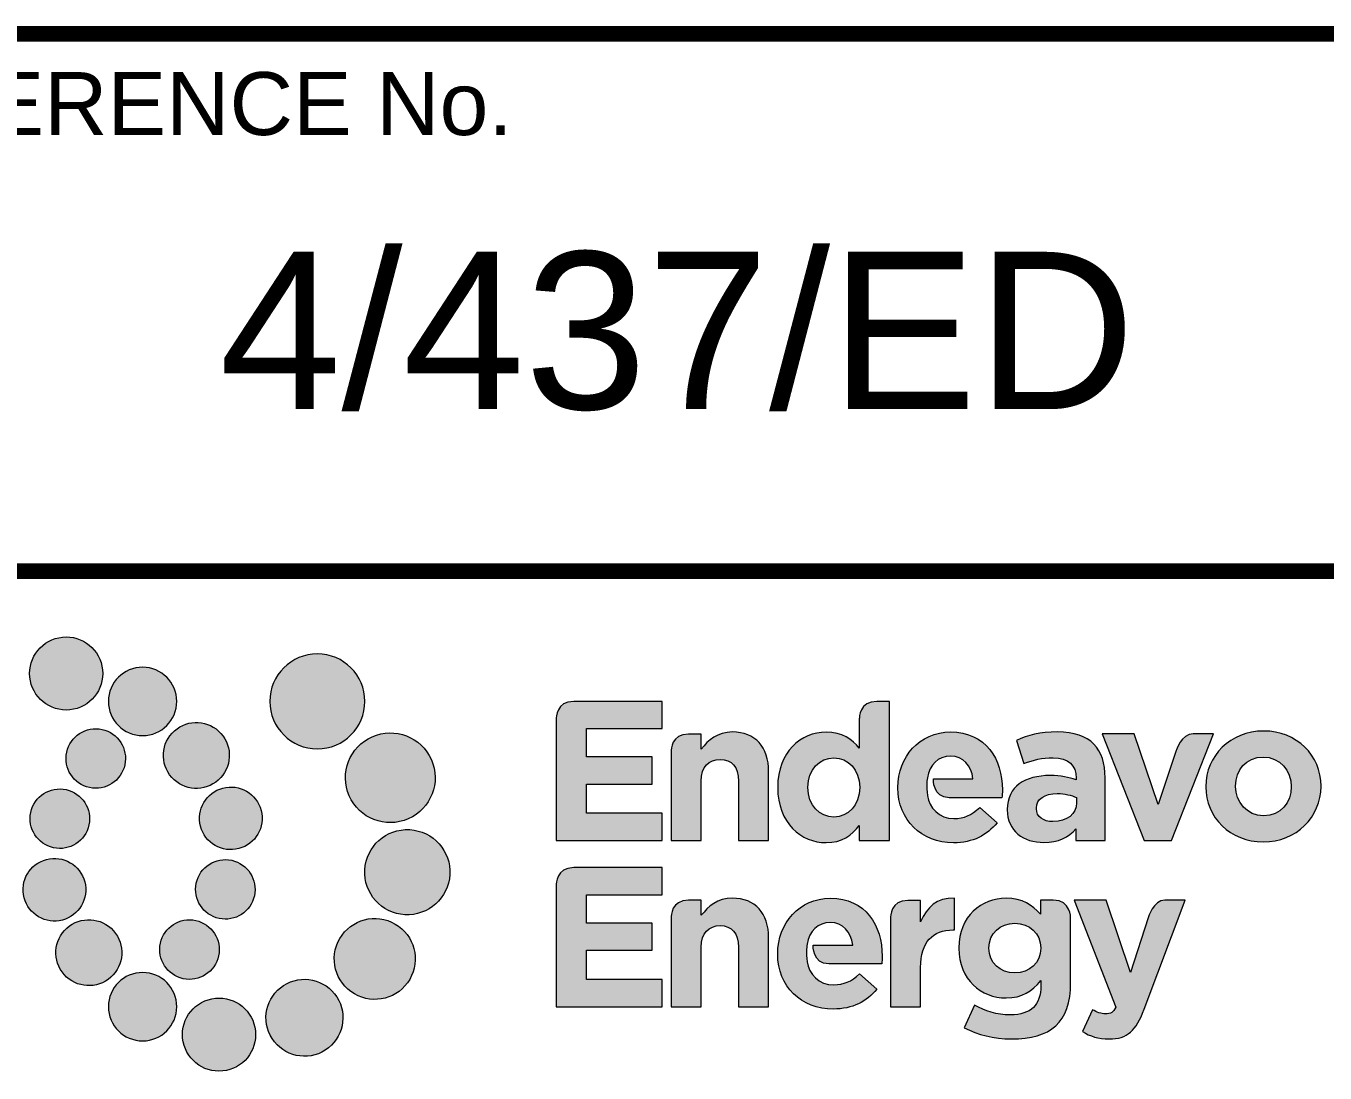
# Paper-space layout 'Duct (2)' of a CAD drawing. Header units: metres. Extents: x 5 to 810, y -4 to 572.
# Drawn here: x 744.94 to 786.24, y 30.49 to 63.77 of the extents above; entities that cross this region are included whole.
import ezdxf
from ezdxf.enums import TextEntityAlignment as Align

# ---------------------------------------------------------------- set-up
doc = ezdxf.new("R2010")
doc.units = ezdxf.units.M
doc.header["$LTSCALE"] = 0.7
for name, color, linetype in [('_User Miscellaneous1', 3, 'Continuous'), ('Notes', 7, 'Continuous'), ('SupportsUG_SP_EXT', 7, 'Continuous')]:
    doc.layers.add(name, color=color, linetype=linetype)
doc.styles.add('ARIAL', font='arial.ttf', dxfattribs={"height": 2})
doc.styles.add('iecISOCP', font='isocp.shx')
doc.styles.get("Standard").update_dxf_attribs({"font": 'arial.ttf'})

# ---------------------------------------------------------------- blocks, each defined once
blk = doc.blocks.new('A1_FRAME_TITLE')
at = {"layer": '_User Miscellaneous1'}
h = blk.add_hatch(color=256, dxfattribs=at)
edge = h.paths.add_edge_path()
edge.add_spline(control_points=[(756.454, 45.694), (756.388, 46.333), (755.819, 46.798), (755.182, 46.733), (754.542, 46.668), (754.077, 46.099), (754.143, 45.462), (754.206, 44.823), (754.776, 44.357), (755.414, 44.421), (756.056, 44.486), (756.52, 45.055), (756.454, 45.694)], knot_values=[0, 0, 0, 0, 1, 1, 1, 2, 2, 2, 3, 3, 3, 4, 4, 4, 4], degree=3, periodic=0)
h = blk.add_hatch(color=256, dxfattribs=at)
edge = h.paths.add_edge_path()
edge.add_spline(control_points=[(764.795, 44.689), (764.795, 43.855), (764.119, 43.179), (763.285, 43.179), (762.45, 43.179), (761.774, 43.855), (761.774, 44.689), (761.774, 45.523), (762.45, 46.2), (763.285, 46.2), (764.119, 46.2), (764.795, 45.523), (764.795, 44.689)], knot_values=[0, 0, 0, 0, 1, 1, 1, 2, 2, 2, 3, 3, 3, 4, 4, 4, 4], degree=3, periodic=0)
h = blk.add_hatch(color=256, dxfattribs=at)
edge = h.paths.add_edge_path()
edge.add_spline(control_points=[(758.815, 44.689), (758.815, 44.089), (758.328, 43.603), (757.728, 43.603), (757.128, 43.603), (756.642, 44.089), (756.642, 44.689), (756.642, 45.289), (757.128, 45.776), (757.728, 45.776), (758.328, 45.776), (758.815, 45.289), (758.815, 44.689)], knot_values=[0, 0, 0, 0, 1, 1, 1, 2, 2, 2, 3, 3, 3, 4, 4, 4, 4], degree=3, periodic=0)
edge = h.paths.add_edge_path()
edge.add_spline(control_points=[(756.439, 43.798), (755.927, 43.908), (755.425, 43.584), (755.315, 43.074), (755.204, 42.564), (755.529, 42.059), (756.037, 41.949), (756.549, 41.837), (757.054, 42.162), (757.163, 42.673), (757.273, 43.183), (756.948, 43.688), (756.439, 43.798)], knot_values=[0, 0, 0, 0, 1, 1, 1, 2, 2, 2, 3, 3, 3, 4, 4, 4, 4], degree=3, periodic=0)
h = blk.add_hatch(color=256, dxfattribs=at)
edge = h.paths.add_edge_path()
edge.add_spline(control_points=[(760.136, 42.19), (760.568, 42.576), (760.606, 43.238), (760.219, 43.669), (759.835, 44.103), (759.173, 44.14), (758.74, 43.753), (758.307, 43.369), (758.271, 42.705), (758.656, 42.275), (759.041, 41.842), (759.703, 41.805), (760.136, 42.19)], knot_values=[0, 0, 0, 0, 1, 1, 1, 2, 2, 2, 3, 3, 3, 4, 4, 4, 4], degree=3, periodic=0)
edge = h.paths.add_edge_path()
edge.add_spline(control_points=[(758.815, 44.689), (758.815, 44.089), (758.328, 43.603), (757.728, 43.603), (757.128, 43.603), (756.642, 44.089), (756.642, 44.689), (756.642, 45.289), (757.128, 45.776), (757.728, 45.776), (758.328, 45.776), (758.815, 45.289), (758.815, 44.689)], knot_values=[0, 0, 0, 0, 1, 1, 1, 2, 2, 2, 3, 3, 3, 4, 4, 4, 4], degree=3, periodic=0)
h = blk.add_hatch(color=256, dxfattribs=at)
edge = h.paths.add_edge_path()
edge.add_spline(control_points=[(758.815, 44.689), (758.815, 44.089), (758.328, 43.603), (757.728, 43.603), (757.128, 43.603), (756.642, 44.089), (756.642, 44.689), (756.642, 45.289), (757.128, 45.776), (757.728, 45.776), (758.328, 45.776), (758.815, 45.289), (758.815, 44.689)], knot_values=[0, 0, 0, 0, 1, 1, 1, 2, 2, 2, 3, 3, 3, 4, 4, 4, 4], degree=3, periodic=0)
edge = h.paths.add_edge_path(flags=16)
edge.add_spline(control_points=[(758.815, 44.689), (758.815, 44.089), (758.328, 43.603), (757.728, 43.603), (757.128, 43.603), (756.642, 44.089), (756.642, 44.689), (756.642, 45.289), (757.128, 45.776), (757.728, 45.776), (758.328, 45.776), (758.815, 45.289), (758.815, 44.689)], knot_values=[0, 0, 0, 0, 1, 1, 1, 2, 2, 2, 3, 3, 3, 4, 4, 4, 4], degree=3, periodic=0)
h = blk.add_hatch(color=256, dxfattribs=at)
edge = h.paths.add_edge_path()
edge.add_spline(control_points=[(770.875, 40.269), (770.875, 40.269), (770.875, 44.082), (770.875, 44.129), (770.875, 44.175), (770.877, 44.688), (771.434, 44.689), (771.991, 44.689), (774.241, 44.689), (774.241, 44.689), (774.241, 44.689), (774.241, 43.824), (774.241, 43.824), (774.241, 43.824), (771.841, 43.824), (771.841, 43.824), (771.841, 43.824), (771.841, 42.927), (771.841, 42.927), (771.841, 42.927), (773.925, 42.927), (773.925, 42.927), (773.925, 42.927), (773.925, 42.062), (773.925, 42.062), (773.925, 42.062), (771.841, 42.062), (771.841, 42.062), (771.841, 42.062), (771.841, 41.133), (771.841, 41.133), (771.841, 41.133), (774.241, 41.133), (774.241, 41.133), (774.241, 41.133), (774.241, 40.269), (774.241, 40.269), (774.241, 40.269), (770.875, 40.269), (770.875, 40.269)], knot_values=[0, 0, 0, 0, 1, 1, 1, 2, 2, 2, 3, 3, 3, 4, 4, 4, 5, 5, 5, 6, 6, 6, 7, 7, 7, 8, 8, 8, 9, 9, 9, 10, 10, 10, 11, 11, 11, 12, 12, 12, 13, 13, 13, 13], degree=3, periodic=0)
h = blk.add_hatch(color=256, dxfattribs=at)
edge = h.paths.add_edge_path(flags=16)
edge.add_spline(control_points=[(780.526, 41.961), (780.526, 42.523), (780.154, 42.895), (779.706, 42.895), (779.257, 42.895), (778.878, 42.529), (778.878, 41.961), (778.878, 41.961), (778.878, 41.948), (778.878, 41.948), (778.878, 41.386), (779.257, 41.014), (779.706, 41.014), (780.154, 41.014), (780.526, 41.386), (780.526, 41.948), (780.526, 41.948), (780.526, 41.961), (780.526, 41.961)], knot_values=[0, 0, 0, 0, 1, 1, 1, 2, 2, 2, 3, 3, 3, 4, 4, 4, 5, 5, 5, 6, 6, 6, 6], degree=3, periodic=0)
edge = h.paths.add_edge_path()
edge.add_spline(control_points=[(780.514, 40.269), (780.514, 40.269), (780.514, 40.749), (780.514, 40.749), (780.28, 40.433), (779.958, 40.199), (779.459, 40.199), (778.67, 40.199), (777.919, 40.818), (777.919, 41.948), (777.919, 41.948), (777.919, 41.961), (777.919, 41.961), (777.919, 43.092), (778.658, 43.71), (779.459, 43.71), (779.971, 43.71), (780.286, 43.476), (780.514, 43.205), (780.514, 43.205), (780.514, 44.094), (780.514, 44.133), (780.514, 44.171), (780.516, 44.689), (781.07, 44.689), (781.458, 44.689), (781.474, 44.689), (781.474, 44.689), (781.474, 44.689), (781.474, 40.269), (781.474, 40.269), (781.474, 40.269), (780.514, 40.269), (780.514, 40.269)], knot_values=[0, 0, 0, 0, 1, 1, 1, 2, 2, 2, 3, 3, 3, 4, 4, 4, 5, 5, 5, 6, 6, 6, 7, 7, 7, 8, 8, 8, 9, 9, 9, 10, 10, 10, 11, 11, 11, 11], degree=3, periodic=0)
h = blk.add_hatch(color=256, dxfattribs=at)
edge = h.paths.add_edge_path()
edge.add_spline(control_points=[(766.175, 40.957), (766.897, 41.274), (767.226, 42.117), (766.908, 42.836), (766.591, 43.556), (765.749, 43.885), (765.029, 43.566), (764.308, 43.25), (763.981, 42.408), (764.296, 41.688), (764.614, 40.966), (765.455, 40.638), (766.175, 40.957)], knot_values=[0, 0, 0, 0, 1, 1, 1, 2, 2, 2, 3, 3, 3, 4, 4, 4, 4], degree=3, periodic=0)
h = blk.add_hatch(color=256, dxfattribs=at)
edge = h.paths.add_edge_path()
edge.add_spline(control_points=[(776.671, 40.269), (776.671, 40.269), (776.671, 42.157), (776.671, 42.157), (776.671, 42.612), (776.456, 42.845), (776.09, 42.845), (775.723, 42.845), (775.49, 42.612), (775.49, 42.157), (775.49, 42.157), (775.49, 40.269), (775.49, 40.269), (775.49, 40.269), (774.53, 40.269), (774.53, 40.269), (774.53, 40.269), (774.531, 43.04), (774.53, 43.099), (774.529, 43.157), (774.529, 43.653), (775.087, 43.653), (775.49, 43.653), (775.49, 43.653), (775.49, 43.653), (775.49, 43.653), (775.49, 43.174), (775.49, 43.174), (775.711, 43.458), (775.995, 43.717), (776.481, 43.717), (777.207, 43.717), (777.631, 43.237), (777.631, 42.46), (777.631, 42.46), (777.631, 40.269), (777.631, 40.269), (777.631, 40.269), (776.671, 40.269), (776.671, 40.269)], knot_values=[0, 0, 0, 0, 1, 1, 1, 2, 2, 2, 3, 3, 3, 4, 4, 4, 5, 5, 5, 6, 6, 6, 7, 7, 7, 8, 8, 8, 9, 9, 9, 10, 10, 10, 11, 11, 11, 12, 12, 12, 13, 13, 13, 13], degree=3, periodic=0)
h = blk.add_hatch(color=256, dxfattribs=at)
edge = h.paths.add_edge_path()
edge.add_spline(control_points=[(783.414, 43.718), (782.429, 43.718), (781.74, 42.923), (781.74, 41.957), (781.74, 41.957), (781.74, 41.944), (781.74, 41.944), (781.74, 40.909), (782.492, 40.195), (783.509, 40.195), (784.121, 40.195), (784.576, 40.435), (784.891, 40.826), (784.891, 40.826), (784.342, 41.312), (784.342, 41.312), (784.077, 41.066), (783.843, 40.972), (783.521, 40.965), (783.057, 40.956), (782.728, 41.322), (782.682, 41.693), (782.642, 42.013), (782.656, 42.119), (782.678, 42.258), (782.744, 42.676), (783.016, 42.948), (783.414, 42.948), (783.818, 42.948), (784.07, 42.658), (784.127, 42.228), (784.127, 42.228), (782.867, 42.228), (782.867, 42.228), (782.867, 42.228), (782.844, 41.628), (783.37, 41.628), (783.895, 41.628), (785.049, 41.628), (785.049, 41.628), (785.055, 41.717), (785.062, 41.774), (785.062, 41.868), (785.062, 41.868), (785.062, 41.881), (785.062, 41.881), (785.062, 42.841), (784.544, 43.718), (783.414, 43.718)], knot_values=[0, 0, 0, 0, 1, 1, 1, 2, 2, 2, 3, 3, 3, 4, 4, 4, 5, 5, 5, 6, 6, 6, 7, 7, 7, 8, 8, 8, 9, 9, 9, 10, 10, 10, 11, 11, 11, 12, 12, 12, 13, 13, 13, 14, 14, 14, 15, 15, 15, 16, 16, 16, 16], degree=3, periodic=0)
h = blk.add_hatch(color=256, dxfattribs=at)
edge = h.paths.add_edge_path(flags=16)
edge.add_spline(control_points=[(787.42, 41.632), (787.256, 41.708), (787.041, 41.759), (786.807, 41.759), (786.397, 41.759), (786.144, 41.594), (786.144, 41.291), (786.144, 41.291), (786.144, 41.279), (786.144, 41.279), (786.144, 41.02), (786.359, 40.868), (786.669, 40.868), (787.117, 40.868), (787.42, 41.114), (787.42, 41.462), (787.42, 41.462), (787.42, 41.632), (787.42, 41.632)], knot_values=[0, 0, 0, 0, 1, 1, 1, 2, 2, 2, 3, 3, 3, 4, 4, 4, 5, 5, 5, 6, 6, 6, 6], degree=3, periodic=0)
edge = h.paths.add_edge_path()
edge.add_spline(control_points=[(787.401, 40.268), (787.401, 40.268), (787.401, 40.635), (787.401, 40.635), (787.167, 40.376), (786.845, 40.205), (786.378, 40.205), (785.74, 40.205), (785.216, 40.571), (785.216, 41.241), (785.216, 41.241), (785.216, 41.253), (785.216, 41.253), (785.216, 41.992), (785.778, 42.333), (786.58, 42.333), (786.921, 42.333), (787.167, 42.276), (787.407, 42.194), (787.407, 42.194), (787.407, 42.251), (787.407, 42.251), (787.407, 42.649), (787.161, 42.897), (786.681, 42.897), (786.315, 42.897), (786.056, 42.828), (785.747, 42.714), (785.747, 42.714), (785.507, 43.447), (785.507, 43.447), (785.879, 43.611), (786.245, 43.718), (786.82, 43.718), (787.868, 43.718), (788.329, 43.175), (788.329, 42.259), (788.329, 42.259), (788.329, 40.268), (788.329, 40.268), (788.329, 40.268), (787.401, 40.268), (787.401, 40.268)], knot_values=[0, 0, 0, 0, 1, 1, 1, 2, 2, 2, 3, 3, 3, 4, 4, 4, 5, 5, 5, 6, 6, 6, 7, 7, 7, 8, 8, 8, 9, 9, 9, 10, 10, 10, 11, 11, 11, 12, 12, 12, 13, 13, 13, 14, 14, 14, 14], degree=3, periodic=0)
h = blk.add_hatch(color=256, dxfattribs=at)
edge = h.paths.add_edge_path()
edge.add_spline(control_points=[(790.439, 40.269), (790.439, 40.269), (789.568, 40.269), (789.568, 40.269), (789.568, 40.269), (788.235, 43.656), (788.235, 43.656), (788.235, 43.656), (789.252, 43.656), (789.252, 43.656), (789.252, 43.656), (790.009, 41.412), (790.009, 41.412), (790.009, 41.412), (790.587, 43.125), (790.587, 43.125), (790.587, 43.125), (790.751, 43.656), (791.131, 43.656), (791.509, 43.656), (791.771, 43.656), (791.771, 43.656), (791.771, 43.656), (790.439, 40.269), (790.439, 40.269)], knot_values=[0, 0, 0, 0, 1, 1, 1, 2, 2, 2, 3, 3, 3, 4, 4, 4, 5, 5, 5, 6, 6, 6, 7, 7, 7, 8, 8, 8, 8], degree=3, periodic=0)
h = blk.add_hatch(color=256, dxfattribs=at)
edge = h.paths.add_edge_path(flags=16)
edge.add_spline(control_points=[(794.244, 41.986), (794.244, 42.485), (793.884, 42.921), (793.354, 42.921), (792.804, 42.921), (792.476, 42.498), (792.476, 41.999), (792.476, 41.999), (792.476, 41.986), (792.476, 41.986), (792.476, 41.488), (792.836, 41.052), (793.367, 41.052), (793.916, 41.052), (794.244, 41.475), (794.244, 41.974), (794.244, 41.974), (794.244, 41.986), (794.244, 41.986)], knot_values=[0, 0, 0, 0, 1, 1, 1, 2, 2, 2, 3, 3, 3, 4, 4, 4, 5, 5, 5, 6, 6, 6, 6], degree=3, periodic=0)
edge = h.paths.add_edge_path()
edge.add_spline(control_points=[(793.354, 40.225), (792.306, 40.225), (791.529, 41.001), (791.529, 41.974), (791.529, 41.974), (791.529, 41.986), (791.529, 41.986), (791.529, 42.959), (792.312, 43.748), (793.367, 43.748), (794.415, 43.748), (795.192, 42.972), (795.192, 41.999), (795.192, 41.999), (795.192, 41.986), (795.192, 41.986), (795.192, 41.014), (794.408, 40.225), (793.354, 40.225)], knot_values=[0, 0, 0, 0, 1, 1, 1, 2, 2, 2, 3, 3, 3, 4, 4, 4, 5, 5, 5, 6, 6, 6, 6], degree=3, periodic=0)
h = blk.add_hatch(color=256, dxfattribs=at)
edge = h.paths.add_edge_path()
edge.add_spline(control_points=[(755.299, 41.886), (754.786, 41.996), (754.284, 41.672), (754.174, 41.161), (754.064, 40.652), (754.388, 40.147), (754.897, 40.036), (755.408, 39.924), (755.913, 40.25), (756.022, 40.761), (756.132, 41.27), (755.808, 41.775), (755.299, 41.886)], knot_values=[0, 0, 0, 0, 1, 1, 1, 2, 2, 2, 3, 3, 3, 4, 4, 4, 4], degree=3, periodic=0)
h = blk.add_hatch(color=256, dxfattribs=at)
edge = h.paths.add_edge_path()
edge.add_spline(control_points=[(760.786, 40.009), (761.318, 40.149), (761.635, 40.693), (761.495, 41.225), (761.355, 41.758), (760.808, 42.075), (760.278, 41.934), (759.75, 41.794), (759.431, 41.249), (759.569, 40.719), (759.71, 40.186), (760.254, 39.869), (760.786, 40.009)], knot_values=[0, 0, 0, 0, 1, 1, 1, 2, 2, 2, 3, 3, 3, 4, 4, 4, 4], degree=3, periodic=0)
h = blk.add_hatch(color=256, dxfattribs=at)
edge = h.paths.add_edge_path()
edge.add_spline(control_points=[(766.067, 37.908), (766.815, 37.865), (767.453, 38.437), (767.496, 39.184), (767.541, 39.93), (766.967, 40.569), (766.219, 40.612), (765.472, 40.656), (764.834, 40.085), (764.79, 39.337), (764.749, 38.591), (765.32, 37.95), (766.067, 37.908)], knot_values=[0, 0, 0, 0, 1, 1, 1, 2, 2, 2, 3, 3, 3, 4, 4, 4, 4], degree=3, periodic=0)
h = blk.add_hatch(color=256, dxfattribs=at)
edge = h.paths.add_edge_path()
edge.add_spline(control_points=[(754.671, 39.665), (754.139, 39.525), (753.822, 38.98), (753.962, 38.448), (754.102, 37.915), (754.649, 37.599), (755.179, 37.739), (755.707, 37.88), (756.026, 38.424), (755.888, 38.955), (755.747, 39.487), (755.202, 39.805), (754.671, 39.665)], knot_values=[0, 0, 0, 0, 1, 1, 1, 2, 2, 2, 3, 3, 3, 4, 4, 4, 4], degree=3, periodic=0)
h = blk.add_hatch(color=256, dxfattribs=at)
edge = h.paths.add_edge_path()
edge.add_spline(control_points=[(760.158, 37.788), (760.67, 37.678), (761.173, 38.002), (761.283, 38.512), (761.393, 39.022), (761.068, 39.527), (760.56, 39.637), (760.049, 39.749), (759.544, 39.424), (759.435, 38.913), (759.325, 38.403), (759.649, 37.898), (760.158, 37.788)], knot_values=[0, 0, 0, 0, 1, 1, 1, 2, 2, 2, 3, 3, 3, 4, 4, 4, 4], degree=3, periodic=0)
h = blk.add_hatch(color=256, dxfattribs=at)
edge = h.paths.add_edge_path()
edge.add_spline(control_points=[(770.875, 34.984), (770.875, 34.984), (770.875, 38.797), (770.875, 38.844), (770.875, 38.89), (770.877, 39.404), (771.434, 39.404), (771.991, 39.405), (774.241, 39.404), (774.241, 39.404), (774.241, 39.404), (774.241, 38.539), (774.241, 38.539), (774.241, 38.539), (771.841, 38.539), (771.841, 38.539), (771.841, 38.539), (771.841, 37.643), (771.841, 37.643), (771.841, 37.643), (773.925, 37.643), (773.925, 37.643), (773.925, 37.643), (773.925, 36.777), (773.925, 36.777), (773.925, 36.777), (771.841, 36.777), (771.841, 36.777), (771.841, 36.777), (771.841, 35.849), (771.841, 35.849), (771.841, 35.849), (774.241, 35.849), (774.241, 35.849), (774.241, 35.849), (774.241, 34.984), (774.241, 34.984), (774.241, 34.984), (770.875, 34.984), (770.875, 34.984)], knot_values=[0, 0, 0, 0, 1, 1, 1, 2, 2, 2, 3, 3, 3, 4, 4, 4, 5, 5, 5, 6, 6, 6, 7, 7, 7, 8, 8, 8, 9, 9, 9, 10, 10, 10, 11, 11, 11, 12, 12, 12, 13, 13, 13, 13], degree=3, periodic=0)
h = blk.add_hatch(color=256, dxfattribs=at)
edge = h.paths.add_edge_path()
edge.add_spline(control_points=[(776.671, 34.984), (776.671, 34.984), (776.671, 36.872), (776.671, 36.872), (776.671, 37.327), (776.456, 37.561), (776.09, 37.561), (775.723, 37.561), (775.49, 37.327), (775.49, 36.872), (775.49, 36.872), (775.49, 34.984), (775.49, 34.984), (775.49, 34.984), (774.53, 34.984), (774.53, 34.984), (774.53, 34.984), (774.531, 37.756), (774.53, 37.814), (774.529, 37.872), (774.529, 38.369), (775.087, 38.369), (775.49, 38.369), (775.49, 38.369), (775.49, 38.369), (775.49, 38.369), (775.49, 37.889), (775.49, 37.889), (775.711, 38.173), (775.995, 38.432), (776.481, 38.432), (777.207, 38.432), (777.631, 37.952), (777.631, 37.175), (777.631, 37.175), (777.631, 34.984), (777.631, 34.984), (777.631, 34.984), (776.671, 34.984), (776.671, 34.984)], knot_values=[0, 0, 0, 0, 1, 1, 1, 2, 2, 2, 3, 3, 3, 4, 4, 4, 5, 5, 5, 6, 6, 6, 7, 7, 7, 8, 8, 8, 9, 9, 9, 10, 10, 10, 11, 11, 11, 12, 12, 12, 13, 13, 13, 13], degree=3, periodic=0)
h = blk.add_hatch(color=256, dxfattribs=at)
edge = h.paths.add_edge_path()
edge.add_spline(control_points=[(779.592, 38.432), (778.607, 38.432), (777.919, 37.637), (777.919, 36.67), (777.919, 36.67), (777.919, 36.658), (777.919, 36.658), (777.919, 35.623), (778.67, 34.909), (779.687, 34.909), (780.299, 34.909), (780.754, 35.149), (781.069, 35.54), (781.069, 35.54), (780.52, 36.026), (780.52, 36.026), (780.255, 35.78), (780.021, 35.686), (779.699, 35.679), (779.235, 35.67), (778.906, 36.036), (778.86, 36.407), (778.82, 36.727), (778.834, 36.833), (778.856, 36.972), (778.922, 37.389), (779.194, 37.662), (779.592, 37.662), (779.996, 37.662), (780.249, 37.371), (780.306, 36.942), (780.306, 36.942), (779.045, 36.942), (779.045, 36.942), (779.045, 36.942), (779.022, 36.342), (779.548, 36.342), (780.074, 36.342), (781.227, 36.342), (781.227, 36.342), (781.234, 36.431), (781.24, 36.487), (781.24, 36.582), (781.24, 36.582), (781.24, 36.595), (781.24, 36.595), (781.24, 37.555), (780.722, 38.432), (779.592, 38.432)], knot_values=[0, 0, 0, 0, 1, 1, 1, 2, 2, 2, 3, 3, 3, 4, 4, 4, 5, 5, 5, 6, 6, 6, 7, 7, 7, 8, 8, 8, 9, 9, 9, 10, 10, 10, 11, 11, 11, 12, 12, 12, 13, 13, 13, 14, 14, 14, 15, 15, 15, 16, 16, 16, 16], degree=3, periodic=0)
h = blk.add_hatch(color=256, dxfattribs=at)
edge = h.paths.add_edge_path()
edge.add_spline(control_points=[(783.492, 37.424), (782.855, 37.424), (782.463, 37.039), (782.463, 36.231), (782.463, 36.231), (782.463, 34.98), (782.463, 34.98), (782.463, 34.98), (781.503, 34.98), (781.503, 34.98), (781.503, 34.98), (781.503, 37.778), (781.503, 37.809), (781.503, 37.84), (781.501, 38.365), (782.06, 38.365), (782.463, 38.365), (782.463, 38.365), (782.463, 38.365), (782.463, 38.365), (782.463, 37.683), (782.463, 37.683), (782.659, 38.15), (782.974, 38.454), (783.542, 38.429), (783.542, 38.429), (783.542, 37.424), (783.542, 37.424), (783.542, 37.424), (783.492, 37.424), (783.492, 37.424)], knot_values=[0, 0, 0, 0, 1, 1, 1, 2, 2, 2, 3, 3, 3, 4, 4, 4, 5, 5, 5, 6, 6, 6, 7, 7, 7, 8, 8, 8, 9, 9, 9, 10, 10, 10, 10], degree=3, periodic=0)
h = blk.add_hatch(color=256, dxfattribs=at)
edge = h.paths.add_edge_path(flags=16)
edge.add_spline(control_points=[(786.284, 36.853), (786.284, 37.315), (785.924, 37.637), (785.457, 37.637), (784.99, 37.637), (784.636, 37.315), (784.636, 36.853), (784.636, 36.853), (784.636, 36.841), (784.636, 36.841), (784.636, 36.374), (784.99, 36.058), (785.457, 36.058), (785.924, 36.058), (786.284, 36.38), (786.284, 36.841), (786.284, 36.841), (786.284, 36.853), (786.284, 36.853)], knot_values=[0, 0, 0, 0, 1, 1, 1, 2, 2, 2, 3, 3, 3, 4, 4, 4, 5, 5, 5, 6, 6, 6, 6], degree=3, periodic=0)
edge = h.paths.add_edge_path()
edge.add_spline(control_points=[(785.343, 33.961), (784.794, 33.961), (784.276, 34.088), (783.847, 34.315), (783.847, 34.315), (784.175, 35.035), (784.175, 35.035), (784.522, 34.839), (784.87, 34.725), (785.318, 34.725), (785.975, 34.725), (786.284, 35.041), (786.284, 35.647), (786.284, 35.647), (786.284, 35.812), (786.284, 35.812), (786, 35.471), (785.691, 35.263), (785.179, 35.263), (784.39, 35.263), (783.676, 35.837), (783.676, 36.841), (783.676, 36.841), (783.676, 36.853), (783.676, 36.853), (783.676, 37.864), (784.402, 38.432), (785.179, 38.432), (785.703, 38.432), (786.013, 38.211), (786.271, 37.927), (786.271, 37.927), (786.271, 38.369), (786.271, 38.369), (786.271, 38.369), (786.271, 38.369), (786.678, 38.369), (787.235, 38.369), (787.232, 37.81), (787.232, 37.81), (787.232, 37.81), (787.232, 35.749), (787.232, 35.749), (787.232, 34.473), (786.6, 33.961), (785.343, 33.961)], knot_values=[0, 0, 0, 0, 1, 1, 1, 2, 2, 2, 3, 3, 3, 4, 4, 4, 5, 5, 5, 6, 6, 6, 7, 7, 7, 8, 8, 8, 9, 9, 9, 10, 10, 10, 11, 11, 11, 12, 12, 12, 13, 13, 13, 14, 14, 14, 15, 15, 15, 15], degree=3, periodic=0)
h = blk.add_hatch(color=256, dxfattribs=at)
edge = h.paths.add_edge_path()
edge.add_spline(control_points=[(789.57, 34.905), (789.311, 34.216), (789.033, 33.958), (788.458, 33.958), (788.111, 33.958), (787.852, 34.046), (787.606, 34.191), (787.606, 34.191), (787.928, 34.886), (787.928, 34.886), (788.054, 34.81), (788.212, 34.753), (788.339, 34.753), (788.503, 34.753), (788.591, 34.804), (788.673, 34.974), (788.673, 34.974), (787.347, 38.372), (787.347, 38.372), (787.347, 38.372), (788.364, 38.372), (788.364, 38.372), (788.364, 38.372), (789.134, 36.067), (789.134, 36.067), (789.134, 36.067), (789.694, 37.814), (789.694, 37.814), (789.694, 37.814), (789.865, 38.372), (790.225, 38.372), (790.584, 38.372), (790.871, 38.372), (790.871, 38.372), (790.871, 38.372), (789.57, 34.905), (789.57, 34.905)], knot_values=[0, 0, 0, 0, 1, 1, 1, 2, 2, 2, 3, 3, 3, 4, 4, 4, 5, 5, 5, 6, 6, 6, 7, 7, 7, 8, 8, 8, 9, 9, 9, 10, 10, 10, 11, 11, 11, 12, 12, 12, 12], degree=3, periodic=0)
h = blk.add_hatch(color=256, dxfattribs=at)
edge = h.paths.add_edge_path()
edge.add_spline(control_points=[(755.321, 37.484), (754.888, 37.098), (754.85, 36.435), (755.237, 36.004), (755.622, 35.571), (756.284, 35.534), (756.717, 35.92), (757.15, 36.304), (757.186, 36.969), (756.801, 37.399), (756.416, 37.831), (755.754, 37.869), (755.321, 37.484)], knot_values=[0, 0, 0, 0, 1, 1, 1, 2, 2, 2, 3, 3, 3, 4, 4, 4, 4], degree=3, periodic=0)
h = blk.add_hatch(color=256, dxfattribs=at)
edge = h.paths.add_edge_path()
edge.add_spline(control_points=[(759.017, 35.875), (759.53, 35.765), (760.032, 36.089), (760.142, 36.6), (760.252, 37.109), (759.928, 37.614), (759.42, 37.725), (758.908, 37.837), (758.403, 37.512), (758.294, 37.001), (758.184, 36.491), (758.508, 35.986), (759.017, 35.875)], knot_values=[0, 0, 0, 0, 1, 1, 1, 2, 2, 2, 3, 3, 3, 4, 4, 4, 4], degree=3, periodic=0)
h = blk.add_hatch(color=256, dxfattribs=at)
edge = h.paths.add_edge_path()
edge.add_spline(control_points=[(764.461, 35.39), (765.073, 35.034), (765.864, 35.24), (766.221, 35.854), (766.578, 36.469), (766.371, 37.256), (765.758, 37.613), (765.144, 37.973), (764.356, 37.764), (763.998, 37.151), (763.638, 36.537), (763.846, 35.748), (764.461, 35.39)], knot_values=[0, 0, 0, 0, 1, 1, 1, 2, 2, 2, 3, 3, 3, 4, 4, 4, 4], degree=3, periodic=0)
h = blk.add_hatch(color=256, dxfattribs=at)
edge = h.paths.add_edge_path()
edge.add_spline(control_points=[(756.642, 34.984), (756.642, 35.584), (757.128, 36.071), (757.728, 36.071), (758.329, 36.071), (758.815, 35.584), (758.815, 34.984), (758.815, 34.384), (758.328, 33.898), (757.728, 33.898), (757.128, 33.898), (756.642, 34.384), (756.642, 34.984)], knot_values=[0, 0, 0, 0, 1, 1, 1, 2, 2, 2, 3, 3, 3, 4, 4, 4, 4], degree=3, periodic=0)
h = blk.add_hatch(color=256, dxfattribs=at)
edge = h.paths.add_edge_path()
edge.add_spline(control_points=[(761.848, 33.971), (762.21, 33.403), (762.97, 33.238), (763.536, 33.603), (764.104, 33.969), (764.266, 34.725), (763.904, 35.295), (763.535, 35.862), (762.78, 36.025), (762.213, 35.659), (761.645, 35.295), (761.478, 34.537), (761.848, 33.971)], knot_values=[0, 0, 0, 0, 1, 1, 1, 2, 2, 2, 3, 3, 3, 4, 4, 4, 4], degree=3, periodic=0)
h = blk.add_hatch(color=256, dxfattribs=at)
edge = h.paths.add_edge_path()
edge.add_spline(control_points=[(759.002, 33.98), (759.068, 33.341), (759.638, 32.876), (760.275, 32.941), (760.915, 33.005), (761.38, 33.575), (761.314, 34.212), (761.251, 34.851), (760.681, 35.317), (760.043, 35.252), (759.401, 35.188), (758.937, 34.619), (759.002, 33.98)], knot_values=[0, 0, 0, 0, 1, 1, 1, 2, 2, 2, 3, 3, 3, 4, 4, 4, 4], degree=3, periodic=0)
at = {"layer": '_User Miscellaneous1', "lineweight": 0}
for points in [[(759.648, 41.943), (759.648, 41.943)], [(755.809, 37.73), (755.809, 37.73)]]:
    blk.add_lwpolyline(points, dxfattribs=at)
for points, knots in [([(756.454, 45.694), (756.388, 46.333), (755.819, 46.798), (755.182, 46.733), (754.542, 46.668), (754.077, 46.099), (754.143, 45.462), (754.206, 44.823), (754.776, 44.357), (755.414, 44.421), (756.056, 44.486), (756.52, 45.055), (756.454, 45.694)], [0, 0, 0, 0, 1, 1, 1, 2, 2, 2, 3, 3, 3, 4, 4, 4, 4]), ([(764.795, 44.689), (764.795, 43.855), (764.119, 43.179), (763.285, 43.179), (762.45, 43.179), (761.774, 43.855), (761.774, 44.689), (761.774, 45.523), (762.45, 46.2), (763.285, 46.2), (764.119, 46.2), (764.795, 45.523), (764.795, 44.689)], [0, 0, 0, 0, 1, 1, 1, 2, 2, 2, 3, 3, 3, 4, 4, 4, 4]), ([(758.815, 44.689), (758.815, 44.089), (758.328, 43.603), (757.728, 43.603), (757.128, 43.603), (756.642, 44.089), (756.642, 44.689), (756.642, 45.289), (757.128, 45.776), (757.728, 45.776), (758.328, 45.776), (758.815, 45.289), (758.815, 44.689)], [0, 0, 0, 0, 1, 1, 1, 2, 2, 2, 3, 3, 3, 4, 4, 4, 4]), ([(758.815, 44.689), (758.815, 44.089), (758.328, 43.603), (757.728, 43.603), (757.128, 43.603), (756.642, 44.089), (756.642, 44.689), (756.642, 45.289), (757.128, 45.776), (757.728, 45.776), (758.328, 45.776), (758.815, 45.289), (758.815, 44.689)], [0, 0, 0, 0, 1, 1, 1, 2, 2, 2, 3, 3, 3, 4, 4, 4, 4]), ([(770.875, 40.269), (770.875, 40.269), (770.875, 44.082), (770.875, 44.129), (770.875, 44.175), (770.877, 44.688), (771.434, 44.689), (771.991, 44.689), (774.241, 44.689), (774.241, 44.689), (774.241, 44.689), (774.241, 43.824), (774.241, 43.824), (774.241, 43.824), (771.841, 43.824), (771.841, 43.824), (771.841, 43.824), (771.841, 42.927), (771.841, 42.927), (771.841, 42.927), (773.925, 42.927), (773.925, 42.927), (773.925, 42.927), (773.925, 42.062), (773.925, 42.062), (773.925, 42.062), (771.841, 42.062), (771.841, 42.062), (771.841, 42.062), (771.841, 41.133), (771.841, 41.133), (771.841, 41.133), (774.241, 41.133), (774.241, 41.133), (774.241, 41.133), (774.241, 40.269), (774.241, 40.269), (774.241, 40.269), (770.875, 40.269), (770.875, 40.269)], [0, 0, 0, 0, 1, 1, 1, 2, 2, 2, 3, 3, 3, 4, 4, 4, 5, 5, 5, 6, 6, 6, 7, 7, 7, 8, 8, 8, 9, 9, 9, 10, 10, 10, 11, 11, 11, 12, 12, 12, 13, 13, 13, 13]), ([(780.514, 40.269), (780.514, 40.269), (780.514, 40.749), (780.514, 40.749), (780.28, 40.433), (779.958, 40.199), (779.459, 40.199), (778.67, 40.199), (777.919, 40.818), (777.919, 41.948), (777.919, 41.948), (777.919, 41.961), (777.919, 41.961), (777.919, 43.092), (778.658, 43.71), (779.459, 43.71), (779.971, 43.71), (780.286, 43.476), (780.514, 43.205), (780.514, 43.205), (780.514, 44.094), (780.514, 44.133), (780.514, 44.171), (780.516, 44.689), (781.07, 44.689), (781.458, 44.689), (781.474, 44.689), (781.474, 44.689), (781.474, 44.689), (781.474, 40.269), (781.474, 40.269), (781.474, 40.269), (780.514, 40.269), (780.514, 40.269)], [0, 0, 0, 0, 1, 1, 1, 2, 2, 2, 3, 3, 3, 4, 4, 4, 5, 5, 5, 6, 6, 6, 7, 7, 7, 8, 8, 8, 9, 9, 9, 10, 10, 10, 11, 11, 11, 11]), ([(756.439, 43.798), (755.927, 43.908), (755.425, 43.584), (755.315, 43.074), (755.204, 42.564), (755.529, 42.059), (756.037, 41.949), (756.549, 41.837), (757.054, 42.162), (757.163, 42.673), (757.273, 43.183), (756.948, 43.688), (756.439, 43.798)], [0, 0, 0, 0, 1, 1, 1, 2, 2, 2, 3, 3, 3, 4, 4, 4, 4]), ([(760.136, 42.19), (760.568, 42.576), (760.606, 43.238), (760.219, 43.669), (759.835, 44.103), (759.173, 44.14), (758.74, 43.753), (758.307, 43.369), (758.271, 42.705), (758.656, 42.275), (759.041, 41.842), (759.703, 41.805), (760.136, 42.19)], [0, 0, 0, 0, 1, 1, 1, 2, 2, 2, 3, 3, 3, 4, 4, 4, 4]), ([(766.175, 40.957), (766.897, 41.274), (767.226, 42.117), (766.908, 42.836), (766.591, 43.556), (765.749, 43.885), (765.029, 43.566), (764.308, 43.25), (763.981, 42.408), (764.296, 41.688), (764.614, 40.966), (765.455, 40.638), (766.175, 40.957)], [0, 0, 0, 0, 1, 1, 1, 2, 2, 2, 3, 3, 3, 4, 4, 4, 4]), ([(776.671, 40.269), (776.671, 40.269), (776.671, 42.157), (776.671, 42.157), (776.671, 42.612), (776.456, 42.845), (776.09, 42.845), (775.723, 42.845), (775.49, 42.612), (775.49, 42.157), (775.49, 42.157), (775.49, 40.269), (775.49, 40.269), (775.49, 40.269), (774.53, 40.269), (774.53, 40.269), (774.53, 40.269), (774.531, 43.04), (774.53, 43.099), (774.529, 43.157), (774.529, 43.653), (775.087, 43.653), (775.49, 43.653), (775.49, 43.653), (775.49, 43.653), (775.49, 43.653), (775.49, 43.174), (775.49, 43.174), (775.711, 43.458), (775.995, 43.717), (776.481, 43.717), (777.207, 43.717), (777.631, 43.237), (777.631, 42.46), (777.631, 42.46), (777.631, 40.269), (777.631, 40.269), (777.631, 40.269), (776.671, 40.269), (776.671, 40.269)], [0, 0, 0, 0, 1, 1, 1, 2, 2, 2, 3, 3, 3, 4, 4, 4, 5, 5, 5, 6, 6, 6, 7, 7, 7, 8, 8, 8, 9, 9, 9, 10, 10, 10, 11, 11, 11, 12, 12, 12, 13, 13, 13, 13]), ([(783.414, 43.718), (782.429, 43.718), (781.74, 42.923), (781.74, 41.957), (781.74, 41.957), (781.74, 41.944), (781.74, 41.944), (781.74, 40.909), (782.492, 40.195), (783.509, 40.195), (784.121, 40.195), (784.576, 40.435), (784.891, 40.826), (784.891, 40.826), (784.342, 41.312), (784.342, 41.312), (784.077, 41.066), (783.843, 40.972), (783.521, 40.965), (783.057, 40.956), (782.728, 41.322), (782.682, 41.693), (782.642, 42.013), (782.656, 42.119), (782.678, 42.258), (782.744, 42.676), (783.016, 42.948), (783.414, 42.948), (783.818, 42.948), (784.07, 42.658), (784.127, 42.228), (784.127, 42.228), (782.867, 42.228), (782.867, 42.228), (782.867, 42.228), (782.844, 41.628), (783.37, 41.628), (783.895, 41.628), (785.049, 41.628), (785.049, 41.628), (785.055, 41.717), (785.062, 41.774), (785.062, 41.868), (785.062, 41.868), (785.062, 41.881), (785.062, 41.881), (785.062, 42.841), (784.544, 43.718), (783.414, 43.718)], [0, 0, 0, 0, 1, 1, 1, 2, 2, 2, 3, 3, 3, 4, 4, 4, 5, 5, 5, 6, 6, 6, 7, 7, 7, 8, 8, 8, 9, 9, 9, 10, 10, 10, 11, 11, 11, 12, 12, 12, 13, 13, 13, 14, 14, 14, 15, 15, 15, 16, 16, 16, 16]), ([(787.401, 40.268), (787.401, 40.268), (787.401, 40.635), (787.401, 40.635), (787.167, 40.376), (786.845, 40.205), (786.378, 40.205), (785.74, 40.205), (785.216, 40.571), (785.216, 41.241), (785.216, 41.241), (785.216, 41.253), (785.216, 41.253), (785.216, 41.992), (785.778, 42.333), (786.58, 42.333), (786.921, 42.333), (787.167, 42.276), (787.407, 42.194), (787.407, 42.194), (787.407, 42.251), (787.407, 42.251), (787.407, 42.649), (787.161, 42.897), (786.681, 42.897), (786.315, 42.897), (786.056, 42.828), (785.747, 42.714), (785.747, 42.714), (785.507, 43.447), (785.507, 43.447), (785.879, 43.611), (786.245, 43.718), (786.82, 43.718), (787.868, 43.718), (788.329, 43.175), (788.329, 42.259), (788.329, 42.259), (788.329, 40.268), (788.329, 40.268), (788.329, 40.268), (787.401, 40.268), (787.401, 40.268)], [0, 0, 0, 0, 1, 1, 1, 2, 2, 2, 3, 3, 3, 4, 4, 4, 5, 5, 5, 6, 6, 6, 7, 7, 7, 8, 8, 8, 9, 9, 9, 10, 10, 10, 11, 11, 11, 12, 12, 12, 13, 13, 13, 14, 14, 14, 14]), ([(790.439, 40.269), (790.439, 40.269), (789.568, 40.269), (789.568, 40.269), (789.568, 40.269), (788.235, 43.656), (788.235, 43.656), (788.235, 43.656), (789.252, 43.656), (789.252, 43.656), (789.252, 43.656), (790.009, 41.412), (790.009, 41.412), (790.009, 41.412), (790.587, 43.125), (790.587, 43.125), (790.587, 43.125), (790.751, 43.656), (791.131, 43.656), (791.509, 43.656), (791.771, 43.656), (791.771, 43.656), (791.771, 43.656), (790.439, 40.269), (790.439, 40.269)], [0, 0, 0, 0, 1, 1, 1, 2, 2, 2, 3, 3, 3, 4, 4, 4, 5, 5, 5, 6, 6, 6, 7, 7, 7, 8, 8, 8, 8]), ([(793.354, 40.225), (792.306, 40.225), (791.529, 41.001), (791.529, 41.974), (791.529, 41.974), (791.529, 41.986), (791.529, 41.986), (791.529, 42.959), (792.312, 43.748), (793.367, 43.748), (794.415, 43.748), (795.192, 42.972), (795.192, 41.999), (795.192, 41.999), (795.192, 41.986), (795.192, 41.986), (795.192, 41.014), (794.408, 40.225), (793.354, 40.225)], [0, 0, 0, 0, 1, 1, 1, 2, 2, 2, 3, 3, 3, 4, 4, 4, 5, 5, 5, 6, 6, 6, 6]), ([(780.526, 41.961), (780.526, 42.523), (780.154, 42.895), (779.706, 42.895), (779.257, 42.895), (778.878, 42.529), (778.878, 41.961), (778.878, 41.961), (778.878, 41.948), (778.878, 41.948), (778.878, 41.386), (779.257, 41.014), (779.706, 41.014), (780.154, 41.014), (780.526, 41.386), (780.526, 41.948), (780.526, 41.948), (780.526, 41.961), (780.526, 41.961)], [0, 0, 0, 0, 1, 1, 1, 2, 2, 2, 3, 3, 3, 4, 4, 4, 5, 5, 5, 6, 6, 6, 6]), ([(794.244, 41.986), (794.244, 42.485), (793.884, 42.921), (793.354, 42.921), (792.804, 42.921), (792.476, 42.498), (792.476, 41.999), (792.476, 41.999), (792.476, 41.986), (792.476, 41.986), (792.476, 41.488), (792.836, 41.052), (793.367, 41.052), (793.916, 41.052), (794.244, 41.475), (794.244, 41.974), (794.244, 41.974), (794.244, 41.986), (794.244, 41.986)], [0, 0, 0, 0, 1, 1, 1, 2, 2, 2, 3, 3, 3, 4, 4, 4, 5, 5, 5, 6, 6, 6, 6]), ([(755.299, 41.886), (754.786, 41.996), (754.284, 41.672), (754.174, 41.161), (754.064, 40.652), (754.388, 40.147), (754.897, 40.036), (755.408, 39.924), (755.913, 40.25), (756.022, 40.761), (756.132, 41.27), (755.808, 41.775), (755.299, 41.886)], [0, 0, 0, 0, 1, 1, 1, 2, 2, 2, 3, 3, 3, 4, 4, 4, 4]), ([(760.786, 40.009), (761.318, 40.149), (761.635, 40.693), (761.495, 41.225), (761.355, 41.758), (760.808, 42.075), (760.278, 41.934), (759.75, 41.794), (759.431, 41.249), (759.569, 40.719), (759.71, 40.186), (760.254, 39.869), (760.786, 40.009)], [0, 0, 0, 0, 1, 1, 1, 2, 2, 2, 3, 3, 3, 4, 4, 4, 4]), ([(787.42, 41.632), (787.256, 41.708), (787.041, 41.759), (786.807, 41.759), (786.397, 41.759), (786.144, 41.594), (786.144, 41.291), (786.144, 41.291), (786.144, 41.279), (786.144, 41.279), (786.144, 41.02), (786.359, 40.868), (786.669, 40.868), (787.117, 40.868), (787.42, 41.114), (787.42, 41.462), (787.42, 41.462), (787.42, 41.632), (787.42, 41.632)], [0, 0, 0, 0, 1, 1, 1, 2, 2, 2, 3, 3, 3, 4, 4, 4, 5, 5, 5, 6, 6, 6, 6]), ([(766.067, 37.908), (766.815, 37.865), (767.453, 38.437), (767.496, 39.184), (767.541, 39.93), (766.967, 40.569), (766.219, 40.612), (765.472, 40.656), (764.834, 40.085), (764.79, 39.337), (764.749, 38.591), (765.32, 37.95), (766.067, 37.908)], [0, 0, 0, 0, 1, 1, 1, 2, 2, 2, 3, 3, 3, 4, 4, 4, 4]), ([(754.671, 39.665), (754.139, 39.525), (753.822, 38.98), (753.962, 38.448), (754.102, 37.915), (754.649, 37.599), (755.179, 37.739), (755.707, 37.88), (756.026, 38.424), (755.888, 38.955), (755.747, 39.487), (755.202, 39.805), (754.671, 39.665)], [0, 0, 0, 0, 1, 1, 1, 2, 2, 2, 3, 3, 3, 4, 4, 4, 4]), ([(760.158, 37.788), (760.67, 37.678), (761.173, 38.002), (761.283, 38.512), (761.393, 39.022), (761.068, 39.527), (760.56, 39.637), (760.049, 39.749), (759.544, 39.424), (759.435, 38.913), (759.325, 38.403), (759.649, 37.898), (760.158, 37.788)], [0, 0, 0, 0, 1, 1, 1, 2, 2, 2, 3, 3, 3, 4, 4, 4, 4]), ([(770.875, 34.984), (770.875, 34.984), (770.875, 38.797), (770.875, 38.844), (770.875, 38.89), (770.877, 39.404), (771.434, 39.404), (771.991, 39.405), (774.241, 39.404), (774.241, 39.404), (774.241, 39.404), (774.241, 38.539), (774.241, 38.539), (774.241, 38.539), (771.841, 38.539), (771.841, 38.539), (771.841, 38.539), (771.841, 37.643), (771.841, 37.643), (771.841, 37.643), (773.925, 37.643), (773.925, 37.643), (773.925, 37.643), (773.925, 36.777), (773.925, 36.777), (773.925, 36.777), (771.841, 36.777), (771.841, 36.777), (771.841, 36.777), (771.841, 35.849), (771.841, 35.849), (771.841, 35.849), (774.241, 35.849), (774.241, 35.849), (774.241, 35.849), (774.241, 34.984), (774.241, 34.984), (774.241, 34.984), (770.875, 34.984), (770.875, 34.984)], [0, 0, 0, 0, 1, 1, 1, 2, 2, 2, 3, 3, 3, 4, 4, 4, 5, 5, 5, 6, 6, 6, 7, 7, 7, 8, 8, 8, 9, 9, 9, 10, 10, 10, 11, 11, 11, 12, 12, 12, 13, 13, 13, 13]), ([(776.671, 34.984), (776.671, 34.984), (776.671, 36.872), (776.671, 36.872), (776.671, 37.327), (776.456, 37.561), (776.09, 37.561), (775.723, 37.561), (775.49, 37.327), (775.49, 36.872), (775.49, 36.872), (775.49, 34.984), (775.49, 34.984), (775.49, 34.984), (774.53, 34.984), (774.53, 34.984), (774.53, 34.984), (774.531, 37.756), (774.53, 37.814), (774.529, 37.872), (774.529, 38.369), (775.087, 38.369), (775.49, 38.369), (775.49, 38.369), (775.49, 38.369), (775.49, 38.369), (775.49, 37.889), (775.49, 37.889), (775.711, 38.173), (775.995, 38.432), (776.481, 38.432), (777.207, 38.432), (777.631, 37.952), (777.631, 37.175), (777.631, 37.175), (777.631, 34.984), (777.631, 34.984), (777.631, 34.984), (776.671, 34.984), (776.671, 34.984)], [0, 0, 0, 0, 1, 1, 1, 2, 2, 2, 3, 3, 3, 4, 4, 4, 5, 5, 5, 6, 6, 6, 7, 7, 7, 8, 8, 8, 9, 9, 9, 10, 10, 10, 11, 11, 11, 12, 12, 12, 13, 13, 13, 13]), ([(779.592, 38.432), (778.607, 38.432), (777.919, 37.637), (777.919, 36.67), (777.919, 36.67), (777.919, 36.658), (777.919, 36.658), (777.919, 35.623), (778.67, 34.909), (779.687, 34.909), (780.299, 34.909), (780.754, 35.149), (781.069, 35.54), (781.069, 35.54), (780.52, 36.026), (780.52, 36.026), (780.255, 35.78), (780.021, 35.686), (779.699, 35.679), (779.235, 35.67), (778.906, 36.036), (778.86, 36.407), (778.82, 36.727), (778.834, 36.833), (778.856, 36.972), (778.922, 37.389), (779.194, 37.662), (779.592, 37.662), (779.996, 37.662), (780.249, 37.371), (780.306, 36.942), (780.306, 36.942), (779.045, 36.942), (779.045, 36.942), (779.045, 36.942), (779.022, 36.342), (779.548, 36.342), (780.074, 36.342), (781.227, 36.342), (781.227, 36.342), (781.234, 36.431), (781.24, 36.487), (781.24, 36.582), (781.24, 36.582), (781.24, 36.595), (781.24, 36.595), (781.24, 37.555), (780.722, 38.432), (779.592, 38.432)], [0, 0, 0, 0, 1, 1, 1, 2, 2, 2, 3, 3, 3, 4, 4, 4, 5, 5, 5, 6, 6, 6, 7, 7, 7, 8, 8, 8, 9, 9, 9, 10, 10, 10, 11, 11, 11, 12, 12, 12, 13, 13, 13, 14, 14, 14, 15, 15, 15, 16, 16, 16, 16]), ([(783.492, 37.424), (782.855, 37.424), (782.463, 37.039), (782.463, 36.231), (782.463, 36.231), (782.463, 34.98), (782.463, 34.98), (782.463, 34.98), (781.503, 34.98), (781.503, 34.98), (781.503, 34.98), (781.503, 37.778), (781.503, 37.809), (781.503, 37.84), (781.501, 38.365), (782.06, 38.365), (782.463, 38.365), (782.463, 38.365), (782.463, 38.365), (782.463, 38.365), (782.463, 37.683), (782.463, 37.683), (782.659, 38.15), (782.974, 38.454), (783.542, 38.429), (783.542, 38.429), (783.542, 37.424), (783.542, 37.424), (783.542, 37.424), (783.492, 37.424), (783.492, 37.424)], [0, 0, 0, 0, 1, 1, 1, 2, 2, 2, 3, 3, 3, 4, 4, 4, 5, 5, 5, 6, 6, 6, 7, 7, 7, 8, 8, 8, 9, 9, 9, 10, 10, 10, 10]), ([(785.343, 33.961), (784.794, 33.961), (784.276, 34.088), (783.847, 34.315), (783.847, 34.315), (784.175, 35.035), (784.175, 35.035), (784.522, 34.839), (784.87, 34.725), (785.318, 34.725), (785.975, 34.725), (786.284, 35.041), (786.284, 35.647), (786.284, 35.647), (786.284, 35.812), (786.284, 35.812), (786, 35.471), (785.691, 35.263), (785.179, 35.263), (784.39, 35.263), (783.676, 35.837), (783.676, 36.841), (783.676, 36.841), (783.676, 36.853), (783.676, 36.853), (783.676, 37.864), (784.402, 38.432), (785.179, 38.432), (785.703, 38.432), (786.013, 38.211), (786.271, 37.927), (786.271, 37.927), (786.271, 38.369), (786.271, 38.369), (786.271, 38.369), (786.271, 38.369), (786.678, 38.369), (787.235, 38.369), (787.232, 37.81), (787.232, 37.81), (787.232, 37.81), (787.232, 35.749), (787.232, 35.749), (787.232, 34.473), (786.6, 33.961), (785.343, 33.961)], [0, 0, 0, 0, 1, 1, 1, 2, 2, 2, 3, 3, 3, 4, 4, 4, 5, 5, 5, 6, 6, 6, 7, 7, 7, 8, 8, 8, 9, 9, 9, 10, 10, 10, 11, 11, 11, 12, 12, 12, 13, 13, 13, 14, 14, 14, 15, 15, 15, 15]), ([(789.57, 34.905), (789.311, 34.216), (789.033, 33.958), (788.458, 33.958), (788.111, 33.958), (787.852, 34.046), (787.606, 34.191), (787.606, 34.191), (787.928, 34.886), (787.928, 34.886), (788.054, 34.81), (788.212, 34.753), (788.339, 34.753), (788.503, 34.753), (788.591, 34.804), (788.673, 34.974), (788.673, 34.974), (787.347, 38.372), (787.347, 38.372), (787.347, 38.372), (788.364, 38.372), (788.364, 38.372), (788.364, 38.372), (789.134, 36.067), (789.134, 36.067), (789.134, 36.067), (789.694, 37.814), (789.694, 37.814), (789.694, 37.814), (789.865, 38.372), (790.225, 38.372), (790.584, 38.372), (790.871, 38.372), (790.871, 38.372), (790.871, 38.372), (789.57, 34.905), (789.57, 34.905)], [0, 0, 0, 0, 1, 1, 1, 2, 2, 2, 3, 3, 3, 4, 4, 4, 5, 5, 5, 6, 6, 6, 7, 7, 7, 8, 8, 8, 9, 9, 9, 10, 10, 10, 11, 11, 11, 12, 12, 12, 12]), ([(755.321, 37.484), (754.888, 37.098), (754.85, 36.435), (755.237, 36.004), (755.622, 35.571), (756.284, 35.534), (756.717, 35.92), (757.15, 36.304), (757.186, 36.969), (756.801, 37.399), (756.416, 37.831), (755.754, 37.869), (755.321, 37.484)], [0, 0, 0, 0, 1, 1, 1, 2, 2, 2, 3, 3, 3, 4, 4, 4, 4]), ([(759.017, 35.875), (759.53, 35.765), (760.032, 36.089), (760.142, 36.6), (760.252, 37.109), (759.928, 37.614), (759.42, 37.725), (758.908, 37.837), (758.403, 37.512), (758.294, 37.001), (758.184, 36.491), (758.508, 35.986), (759.017, 35.875)], [0, 0, 0, 0, 1, 1, 1, 2, 2, 2, 3, 3, 3, 4, 4, 4, 4]), ([(764.461, 35.39), (765.073, 35.034), (765.864, 35.24), (766.221, 35.854), (766.578, 36.469), (766.371, 37.256), (765.758, 37.613), (765.144, 37.973), (764.356, 37.764), (763.998, 37.151), (763.638, 36.537), (763.846, 35.748), (764.461, 35.39)], [0, 0, 0, 0, 1, 1, 1, 2, 2, 2, 3, 3, 3, 4, 4, 4, 4]), ([(786.284, 36.853), (786.284, 37.315), (785.924, 37.637), (785.457, 37.637), (784.99, 37.637), (784.636, 37.315), (784.636, 36.853), (784.636, 36.853), (784.636, 36.841), (784.636, 36.841), (784.636, 36.374), (784.99, 36.058), (785.457, 36.058), (785.924, 36.058), (786.284, 36.38), (786.284, 36.841), (786.284, 36.841), (786.284, 36.853), (786.284, 36.853)], [0, 0, 0, 0, 1, 1, 1, 2, 2, 2, 3, 3, 3, 4, 4, 4, 5, 5, 5, 6, 6, 6, 6]), ([(756.642, 34.984), (756.642, 35.584), (757.128, 36.071), (757.728, 36.071), (758.329, 36.071), (758.815, 35.584), (758.815, 34.984), (758.815, 34.384), (758.328, 33.898), (757.728, 33.898), (757.128, 33.898), (756.642, 34.384), (756.642, 34.984)], [0, 0, 0, 0, 1, 1, 1, 2, 2, 2, 3, 3, 3, 4, 4, 4, 4]), ([(761.848, 33.971), (762.21, 33.403), (762.97, 33.238), (763.536, 33.603), (764.104, 33.969), (764.266, 34.725), (763.904, 35.295), (763.535, 35.862), (762.78, 36.025), (762.213, 35.659), (761.645, 35.295), (761.478, 34.537), (761.848, 33.971)], [0, 0, 0, 0, 1, 1, 1, 2, 2, 2, 3, 3, 3, 4, 4, 4, 4]), ([(759.002, 33.98), (759.068, 33.341), (759.638, 32.876), (760.275, 32.941), (760.915, 33.005), (761.38, 33.575), (761.314, 34.212), (761.251, 34.851), (760.681, 35.317), (760.043, 35.252), (759.401, 35.188), (758.937, 34.619), (759.002, 33.98)], [0, 0, 0, 0, 1, 1, 1, 2, 2, 2, 3, 3, 3, 4, 4, 4, 4])]:
    blk.add_open_spline(points, degree=3, knots=knots, dxfattribs=at)
at = {"layer": 'Notes', "color": 7, "linetype": 'Continuous', "const_width": 0.5}
blk.add_lwpolyline([(739.727, 48.828), (809.727, 48.828), (809.727, 65.91), (739.727, 65.91)], close=True, dxfattribs=at)
at = {"layer": 'Notes', "color": 7, "linetype": 'Continuous', "const_width": 0.5, "flags": 128}
blk.add_lwpolyline([(23.606, 48.828), (809.713, 48.828)], dxfattribs=at)
at = {"layer": 'Notes', "color": 7, "style": 'ARIAL'}
blk.add_text('EPD REFERENCE No.', height=2, dxfattribs=at).set_placement((740.624, 62.694))
at = {"layer": 'Notes', "color": 7}
blk.add_attdef('EPD_REF_NO', text='', height=5, dxfattribs=at).set_placement((774.727, 53.982), align=Align.CENTER)
at = {"layer": 'Notes', "color": 3, "style": 'iecISOCP', "flags": 8}
blk.add_attdef('VERSION_NO', text='', height=2.5, rotation=90, dxfattribs=at).set_placement((287.422, 45.75), align=Align.MIDDLE_CENTER)
at = {"layer": 'Notes', "color": 7, "style": 'ARIAL'}
for tag, p in [('CAP_NO', (498.548, 44.667)), ('IE_NUM', (498.41, 39.02)), ('REF_No_1', (320.601, 33.519)), ('REF_1', (342.161, 33.519)), ('HV_SWITCH', (498.823, 33.373)), ('GEN_WO', (427.068, 32.973)), ('REF_No_2', (320.601, 27.519)), ('REF_2', (342.161, 27.519)), ('OH_WO', (427.068, 27.022)), ('UBD_REF', (498.41, 27.038)), ('REF_No_3', (320.601, 21.519)), ('REF_3', (342.161, 21.519)), ('UG_WO', (427.068, 21.262)), ('GIS_MAP_No', (498.41, 21.253)), ('REF_No_4', (320.601, 15.519)), ('REF_4', (342.161, 15.519)), ('HV_OP_DIAG', (498.687, 15.409)), ('SUB_WO', (427.068, 15.022)), ('LGA', (498.306, 8.987))]:
    blk.add_attdef(tag, p, '', height=2, dxfattribs=at)
at = {"layer": 'Notes', "color": 7, "style": 'ARIAL', "width": 1.1}
for tag, p in [('T1', (669.734, 40.675)), ('T2', (669.734, 35.556)), ('T3', (669.734, 30.13)), ('T4', (669.734, 24.867)), ('T5', (669.734, 19.441)), ('T6', (669.734, 14.179))]:
    blk.add_attdef(tag, text='', height=3.5, dxfattribs=at).set_placement(p, align=Align.CENTER)
at = {"layer": 'Notes', "color": 7, "style": 'ARIAL'}
for tag, height, p in [('scale', 2, (553.116, 34.479)), ('DRAWN', 2, (553.116, 26.141)), ('REV', 5, (805.414, 18.305)), ('DESIGN', 2, (590.977, 10.364)), ('CHD', 2, (553.116, 10.141))]:
    blk.add_attdef(tag, text='', height=height, dxfattribs=at).set_placement(p, align=Align.CENTER)
blk.add_attdef('NUM', text='', height=7, dxfattribs=at).set_placement((777.727, 21.328), align=Align.MIDDLE_CENTER)
for tag, p in [('NS', (777.481, 9.328)), ('SHTS', (789.291, 9.328))]:
    blk.add_attdef(tag, text='', height=2, dxfattribs=at).set_placement(p, align=Align.MIDDLE)
at = {"layer": 'Notes', "style": 'iecISOCP'}
blk.add_attdef('ExportID', (23.629, 3.556), '', height=2.5, dxfattribs=at)
at = {"layer": 'Notes', "style": 'iecISOCP', "flags": 1}
for tag, p in [('ProjectType', (28.722, -25.631)), ('ProjectNumber', (38.108, -25.652)), ('DrawingNumber', (50.062, -25.637)), ('ProjectDescription', (62.112, -25.659)), ('ExportDate', (74.832, -25.623)), ('ExportUserName', (83.702, -25.634)), ('DesignerCompanyName', (96.032, -25.627)), ('ExportAreaOfInterest', (111.647, -25.647)), ('GIS_SUCCESS', (126.545, -25.614)), ('CAD_SUCCESS', (136.336, -25.617)), ('DEPOTCODE', (146.653, -25.711)), ('ExportCategories', (154.63, -25.631)), ('Comments', (168.933, -25.717)), ('EPD_-_VERSION_1.5', (176.35, -25.717))]:
    blk.add_attdef(tag, p, '', height=1, dxfattribs=at)

psp = doc.layouts.new('Duct (2)')

# ---------------------------------------------------------------- block references
at = {"layer": 'SupportsUG_SP_EXT'}
ref = psp.add_blockref('A1_FRAME_TITLE', (-9.082, -2.39), dxfattribs=at)
ref.add_attrib('EPD_REF_NO', '4/437/ED', dxfattribs={"layer": 'Notes', "color": 7, "height": 5}).set_placement((765.645, 51.592), align=Align.CENTER)

doc.saveas('drawing.dxf')
